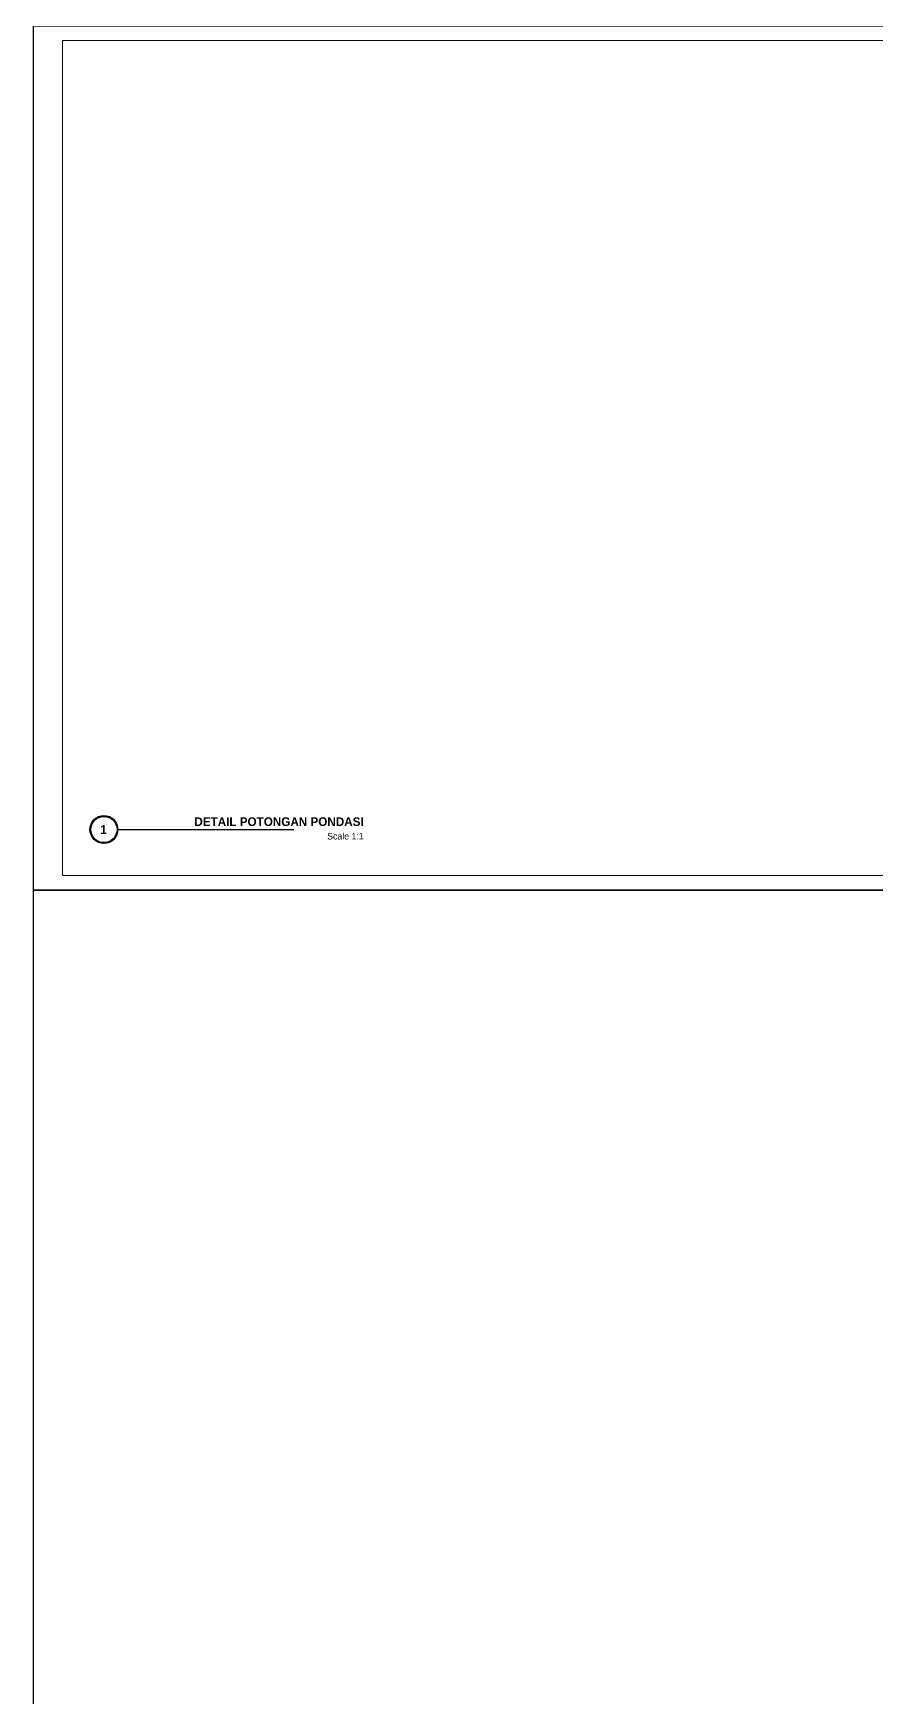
# Model space of a CAD drawing. Header units: centimetres. Extents: x -292707 to 138715, y -53922 to 66277.
# Drawn here: x 12715 to 13005, y 10325 to 10897 of the extents above; entities that cross this region are included whole.
import ezdxf

# ---------------------------------------------------------------- set-up
doc = ezdxf.new("R2010")
doc.units = ezdxf.units.CM
doc.layers.add('A-ANNOTATION', color=144, linetype='Continuous')
doc.layers.add('A-TEXT', color=254, linetype='Continuous')
doc.layers.add('A-FILL-1', color=250, linetype='Continuous', lineweight=0, true_color=0x333333)
doc.styles.add('Scale 80', font='GOTHICB.TTF', dxfattribs={"height": 20})

# ---------------------------------------------------------------- blocks, each defined once
blk = doc.blocks.new('jhgkjhkjhkjh')
at = {"layer": 'A-FILL-1', "ltscale": 0.25}
blk.add_lwpolyline([(-1286.6113, 931.5296), (-933.6113, 931.5296), (-933.6113, 1218.5296), (-1286.6113, 1218.5296)], close=True, dxfattribs=at)
at = {"layer": 'Defpoints'}
blk.add_lwpolyline([(-1296.6113, 926.5296), (-876.6113, 926.5296), (-876.6113, 1223.5296), (-1296.6113, 1223.5296)], close=True, dxfattribs=at)
blk = doc.blocks.new('*U82')
at = {"layer": 'A-ANNOTATION'}
h = blk.add_hatch(color=256, dxfattribs=at)
h.dxf.hatch_style = 1
h.paths.add_polyline_path([(62379.6, 26197.9, 1), (62443.6, 26197.9, 1)])
h.paths.add_polyline_path([(62441.6, 26197.9, -1), (62381.6, 26197.9, -1)], flags=16)
blk.add_lwpolyline([(62443.6, 26197.9), (62846.6, 26197.9)], dxfattribs=at)
for radius in [32, 30]:
    blk.add_circle((62411.6, 26197.9), radius, dxfattribs=at)

msp = doc.modelspace()

# ---------------------------------------------------------------- block references
at = {"layer": 'A-TEXT'}
msp.add_blockref('jhgkjhkjhkjh', (14011.84, 9676.25), dxfattribs=at)
for name, p, xscale, yscale, zscale in [('*U82', (3377.75, 6693.9), 0.15, 0.15, 0.15), ('jhgkjhkjhkjh', (90511.91, -62808.99), 60, 60, 60)]:
    msp.add_blockref(name, p, dxfattribs=dict(at, xscale=xscale, yscale=yscale, zscale=zscale))

# ---------------------------------------------------------------- texts
at = {"layer": 'A-TEXT', "ltscale": 0.25, "style": 'Scale 80'}
for s, width, insert, char_height, attachment_point in [('1', 9.3, (12739.33, 10623.59), 3, 5), ('DETAIL POTONGAN PONDASI', 81.353, (12828.72, 10626.26), 3, 6), ('{\\fCentury Gothic|b0|i0|c0|p34;Scale 1:1}', 81.353, (12828.72, 10621.27), 2.25, 6)]:
    msp.add_mtext_dynamic_manual_height_columns(s, width=width, gutter_width=11.25, heights=[0], dxfattribs=dict(at, insert=insert, char_height=char_height, attachment_point=attachment_point))

doc.saveas('drawing.dxf')
